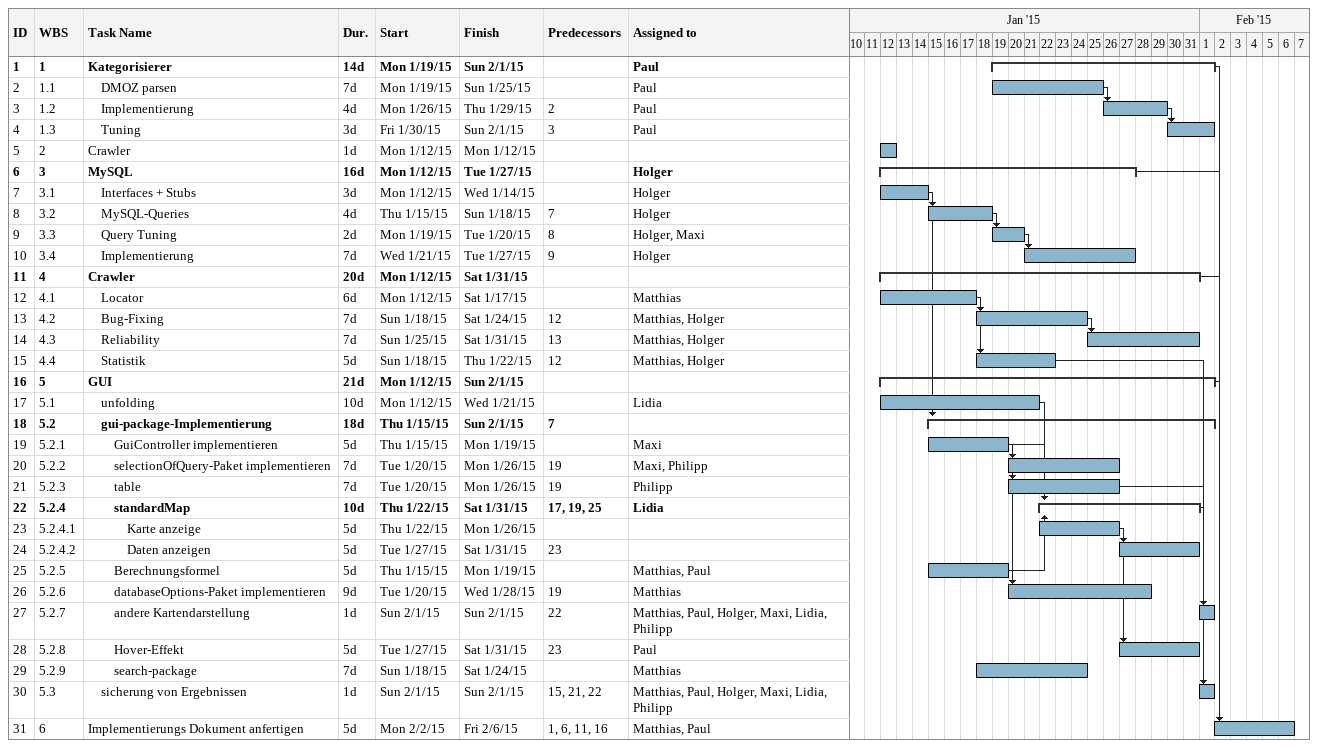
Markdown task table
| ID | WBS | Task | Duration | Start | Finish | Predecessors | Resources |
|---|---|---|---|---|---|---|---|
| 1 | 1 | **Kategorisierer** | 14d | 2015-01-19 | 2015-02-01 |  | Paul |
| 2 | 1.1 | DMOZ parsen | 7d | 2015-01-19 | 2015-01-25 |  | Paul |
| 3 | 1.2 | Implementierung | 4d | 2015-01-26 | 2015-01-29 | 2 | Paul |
| 4 | 1.3 | Tuning | 3d | 2015-01-30 | 2015-02-01 | 3 | Paul |
| 5 | 2 | Crawler | 1d | 2015-01-12 | 2015-01-12 |  |  |
| 6 | 3 | **MySQL** | 16d | 2015-01-12 | 2015-01-27 |  | Holger |
| 7 | 3.1 | Interfaces + Stubs | 3d | 2015-01-12 | 2015-01-14 |  | Holger |
| 8 | 3.2 | MySQL-Queries | 4d | 2015-01-15 | 2015-01-18 | 7 | Holger |
| 9 | 3.3 | Query Tuning | 2d | 2015-01-19 | 2015-01-20 | 8 | Holger, Maxi |
| 10 | 3.4 | Implementierung | 7d | 2015-01-21 | 2015-01-27 | 9 | Holger |
| 11 | 4 | **Crawler** | 20d | 2015-01-12 | 2015-01-31 |  |  |
| 12 | 4.1 | Locator | 6d | 2015-01-12 | 2015-01-17 |  | Matthias |
| 13 | 4.2 | Bug-Fixing | 7d | 2015-01-18 | 2015-01-24 | 12 | Matthias, Holger |
| 14 | 4.3 | Reliability | 7d | 2015-01-25 | 2015-01-31 | 13 | Matthias, Holger |
| 15 | 4.4 | Statistik | 5d | 2015-01-18 | 2015-01-22 | 12 | Matthias, Holger |
| 16 | 5 | **GUI** | 21d | 2015-01-12 | 2015-02-01 |  |  |
| 17 | 5.1 | unfolding | 10d | 2015-01-12 | 2015-01-21 |  | Lidia |
| 18 | 5.2 | **gui-package-Implementierung** | 18d | 2015-01-15 | 2015-02-01 | 7 |  |
| 19 | 5.2.1 | GuiController implementieren | 5d | 2015-01-15 | 2015-01-19 |  | Maxi |
| 20 | 5.2.2 | selectionOfQuery-Paket implementieren | 7d | 2015-01-20 | 2015-01-26 | 19 | Maxi, Philipp |
| 21 | 5.2.3 | table | 7d | 2015-01-20 | 2015-01-26 | 19 | Philipp |
| 22 | 5.2.4 | **standardMap** | 10d | 2015-01-22 | 2015-01-31 | 17, 19, 25 | Lidia |
| 23 | 5.2.4.1 | Karte anzeige | 5d | 2015-01-22 | 2015-01-26 |  |  |
| 24 | 5.2.4.2 | Daten anzeigen | 5d | 2015-01-27 | 2015-01-31 | 23 |  |
| 25 | 5.2.5 | Berechnungsformel | 5d | 2015-01-15 | 2015-01-19 |  | Matthias, Paul |
| 26 | 5.2.6 | databaseOptions-Paket implementieren | 9d | 2015-01-20 | 2015-01-28 | 19 | Matthias |
| 27 | 5.2.7 | andere Kartendarstellung | 1d | 2015-02-01 | 2015-02-01 | 22 | Matthias, Paul, Holger, Maxi, Lidia, Philipp |
| 28 | 5.2.8 | Hover-Effekt | 5d | 2015-01-27 | 2015-01-31 | 23 | Paul |
| 29 | 5.2.9 | search-package | 7d | 2015-01-18 | 2015-01-24 |  | Matthias |
| 30 | 5.3 | sicherung von Ergebnissen | 1d | 2015-02-01 | 2015-02-01 | 15, 21, 22 | Matthias, Paul, Holger, Maxi, Lidia, Philipp |
| 31 | 6 | Implementierungs Dokument anfertigen | 5d | 2015-02-02 | 2015-02-06 | 1, 6, 11, 16 | Matthias, Paul |
